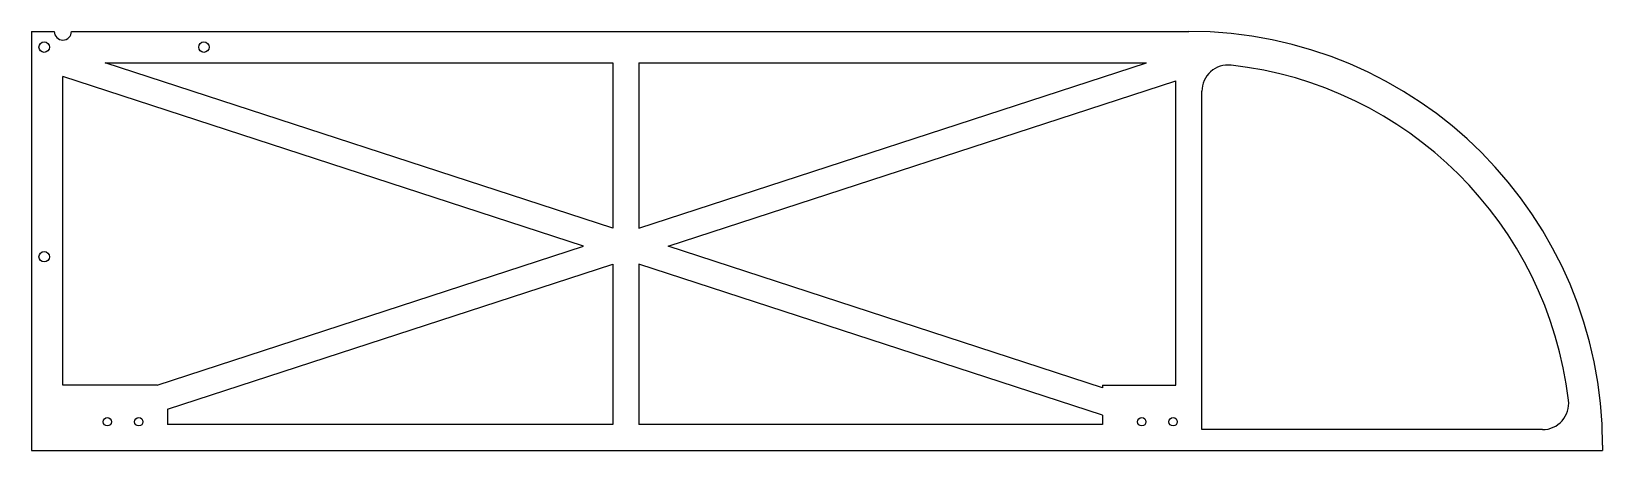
# Model space of a CAD drawing. Header units: millimetres. Extents: x -150 to 150, y -40 to 40.
import ezdxf

# ---------------------------------------------------------------- set-up
doc = ezdxf.new("R2010")
doc.units = ezdxf.units.MM

msp = doc.modelspace()

# ---------------------------------------------------------------- linework, layer by layer
at = {"color": 7, "linetype": 'Continuous', "lineweight": 25}
for p, q in [((-150, 40), (-145.65, 40)), ((-150, 40), (-150, -40)), ((-142.35, 40), (71, 40)), ((-39, 2.44), (-135.92, 34)), ((-135.92, 34), (-39, 34)), ((-39, 34), (-39, 2.44)), ((-34, 2.44), (62.92, 34)), ((-34, 34), (-34, 2.44)), ((-34, 34), (62.92, 34)), ((-144, -27.5), (-144, 31.37)), ((-44.58, -1), (-144, 31.37)), ((-28.42, -1), (68.5, 30.56)), ((68.5, -27.5), (68.5, 30.56)), ((73.5, -36), (73.5, 28.59)), ((-125.97, -27.5), (-44.58, -1)), ((54.5, -28), (-28.42, -1)), ((-124, -32.12), (-39, -4.44)), ((-39, -4.44), (-39, -35)), ((-34, -4.44), (-34, -35)), ((54.5, -33.26), (-34, -4.44)), ((-125.97, -27.5), (-144, -27.5)), ((54.5, -27.5), (54.5, -28)), ((54.5, -27.5), (68.5, -27.5)), ((-124, -32.12), (-124, -35)), ((-39, -35), (-124, -35)), ((54.5, -35), (-34, -35)), ((54.5, -33.26), (54.5, -35)), ((138.53, -36), (73.5, -36)), ((150, -39), (150, -40)), ((-150, -40), (150, -40))]:
    msp.add_line(p, q, dxfattribs=at)
for centre, radius in [((-147.56, 37), 1), ((-117.06, 37), 1), ((-147.56, -3), 1), ((-135.5, -34.5), 0.8), ((-129.5, -34.5), 0.8), ((62, -34.5), 0.8), ((68, -34.5), 0.8)]:
    msp.add_circle(centre, radius, dxfattribs=at)
for centre, radius, start, end in [((-144, 40), 1.65, 180, 0), ((71, -39), 79, 0, 90), ((78.5, 28.59), 5, 83.6677, 180), ((71, -39), 73, 6.7563, 83.6677), ((138.53, -31), 5, 270, 6.7563)]:
    msp.add_arc(centre, radius, start, end, dxfattribs=at)

doc.saveas('drawing.dxf')
